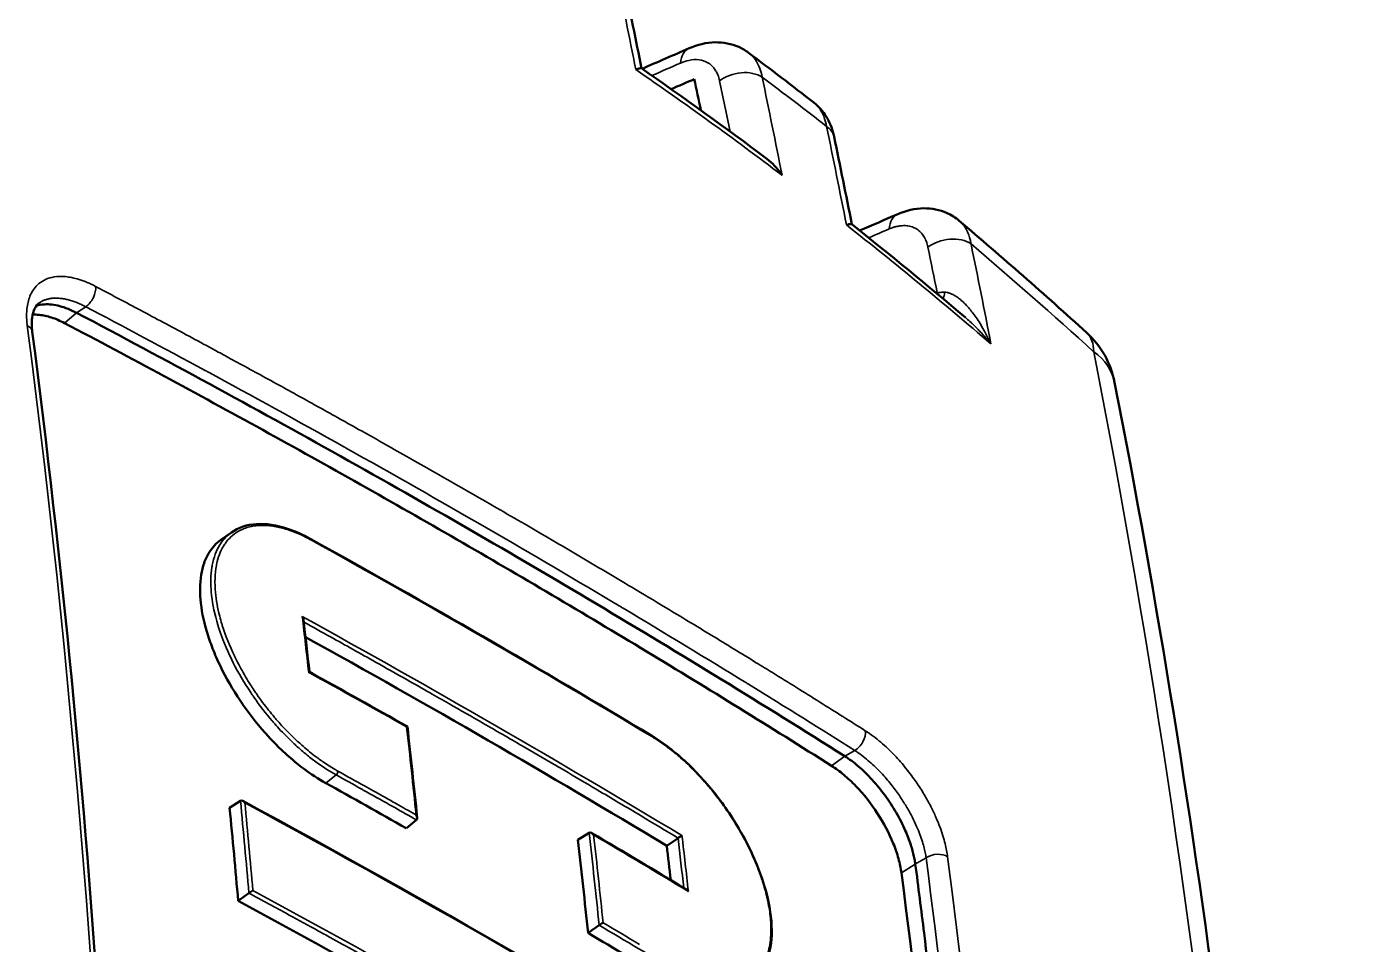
# Model space of a CAD drawing. Header units: millimetres. Extents: x 40 to 2195, y 40 to 1687.
# Drawn here: x 1707.31 to 1751.23, y 428.38 to 458.73 of the extents above; entities that cross this region are included whole.
import ezdxf

# ---------------------------------------------------------------- set-up
doc = ezdxf.new("R2010")
doc.units = ezdxf.units.MM
doc.header["$LTSCALE"] = 8
doc.layers.add('Visible (ISO)', color=7, linetype='Continuous', lineweight=50)
doc.layers.add('Visible Narrow (ISO)', color=7, linetype='Continuous', lineweight=35)

msp = doc.modelspace()

# ---------------------------------------------------------------- linework, layer by layer
at = {"layer": 'Visible (ISO)'}
for p, q in [((1732.22, 453.898), (1732.22, 453.898)), ((1707.746, 449.601), (1707.746, 449.601)), ((1707.311, 449.169), (1707.311, 449.169)), ((1713.728, 441.751), (1714.081, 442.001)), ((1735.083, 434.496), (1735.083, 434.496)), ((1736.545, 433.983), (1736.545, 433.984)), ((1714.379, 433.127), (1714.022, 432.894)), ((1736.545, 432.658), (1736.545, 432.658)), ((1720.198, 432.496), (1719.863, 432.223)), ((1725.906, 432.068), (1725.535, 431.838)), ((1728.843, 431.894), (1728.471, 431.636)), ((1736.545, 431.634), (1736.545, 431.636)), ((1714.659, 430.078), (1714.305, 429.82)), ((1726.236, 429.012), (1725.867, 428.758))]:
    msp.add_line(p, q, dxfattribs=at)
msp.add_arc((1740.328, 446.386), 3, 11.0223, 47.6771, dxfattribs=at)
for centre, major_axis, ratio, start_param, end_param in [((1729.608, 457.091), (-0.4, 0.917), 0.608052, 6.283096, 6.283186), ((1415.167, 196.951), (-227.368, -393.681), 0.577445, 2.566701, 2.569881), ((1716.353, 439.17), (0.079, -0.117), 0.606559, 0.867903, 1.604013), ((1442.884, 273.899), (395.235, -0.008), 0.577338, 0.763284, 0.806058), ((1716.565, 437.324), (0.0936, 0.0626), 0.061417, 0.031782, 0.707435), ((1719.803, 435.518), (0.0937, 0.0619), 0.056967, 6.254092, 6.982017), ((1727.924, 435.187), (0.0515, 0.0857), 0.588871, 6.282827, 6.283185), ((1731.673, 432.895), (2.37, 4.403), 0.55683, 5.58653, 5.586536), ((1444.364, 221.991), (394.51, 53.764), 0.657564, 0.712248, 0.721569), ((1714.457, 433.009), (-0.078, 0.118), 0.59797, 4.74334, 6.279695), ((1393.913, 209.225), (227.599, 394.212), 0.57735, 5.593766, 5.602517), ((1720.117, 432.611), (0.077, -0.118), 0.605574, 0.062572, 1.598608), ((1405.9, 202.304), (227.689, 394.368), 0.57735, 5.610233, 5.619093), ((1725.981, 431.949), (-0.077, 0.118), 0.614501, 4.735898, 6.271936), ((1409.081, 200.468), (227.652, 394.305), 0.57735, 5.620657, 5.623926), ((1714.723, 430.114), (0.0949, 0.0623), 0.055304, 0.73426, 2.27029), ((1729.112, 430.082), (-0.076, 0.119), 0.617269, 4.733402, 5.386366), ((1443.018, 262.824), (396.568, -0.006), 0.57734, 0.790578, 0.817454), ((1444.41, 221.965), (394.298, 55.301), 0.654959, 0.679197, 0.688519), ((1726.295, 429.046), (0.0942, 0.0605), 0.043912, 0.680883, 2.225231)]:
    msp.add_ellipse(centre, major_axis=major_axis, ratio=ratio, start_param=start_param, end_param=end_param, dxfattribs=at)
for points in [[(1727.058, 460.161), (1727.255, 459.224), (1727.448, 458.284), (1727.637, 457.341)], [(1727.654, 457.33), (1728.172, 457.556), (1728.69, 457.781), (1729.209, 458.007)], [(1731.173, 457.859), (1731.896, 457.318), (1732.615, 456.768), (1733.333, 456.21)], [(1727.632, 457.345), (1729.02, 456.383), (1730.402, 455.386), (1731.774, 454.355)], [(1728.617, 456.656), (1728.871, 456.767), (1729.126, 456.878), (1729.38, 456.988)], [(1733.333, 456.21), (1733.333, 456.21), (1733.333, 456.21), (1733.333, 456.21)], [(1734.001, 455.082), (1734.2, 454.12), (1734.396, 453.153), (1734.588, 452.183)], [(1734.845, 451.979), (1735.264, 452.161), (1735.684, 452.342), (1736.103, 452.523)], [(1734.581, 452.189), (1735.842, 451.19), (1737.094, 450.162), (1738.338, 449.107)], [(1738.137, 452.305), (1739.552, 451.106), (1740.957, 449.871), (1742.348, 448.604)], [(1708.965, 449.261), (1711.913, 447.707), (1717.724, 444.549), (1726.192, 439.66), (1731.661, 436.305), (1734.353, 434.603)], [(1716.704, 441.78), (1720.536, 439.656), (1724.294, 437.486), (1727.975, 435.273)], [(1716.459, 439.131), (1716.527, 438.55), (1716.593, 437.969), (1716.659, 437.387)], [(1716.659, 437.387), (1717.744, 436.789), (1718.823, 436.187), (1719.896, 435.58)], [(1719.896, 435.58), (1720.009, 434.58), (1720.117, 433.576), (1720.221, 432.57)], [(1714.458, 433.122), (1720.619, 429.785), (1726.598, 426.333), (1732.378, 422.776)], [(1725.99, 432.061), (1727.04, 431.442), (1728.084, 430.819), (1729.122, 430.193)]]:
    msp.add_open_spline(points, degree=3, dxfattribs=at)
for points, knots in [([(1729.209, 458.007), (1729.485, 458.127), (1729.779, 458.199), (1730.335, 458.21), (1730.607, 458.158), (1730.963, 457.999), (1731.073, 457.934), (1731.174, 457.858)], [0, 0, 0, 0, 0.1001867, 0.1001867, 0.1913565, 0.1913565, 0.2348077, 0.2348077, 0.2348077, 0.2348077]), ([(1727.448, 457.301), (1727.467, 457.309), (1727.485, 457.316), (1727.501, 457.322), (1727.517, 457.329), (1727.532, 457.334), (1727.546, 457.338), (1727.56, 457.342), (1727.572, 457.345), (1727.583, 457.347), (1727.587, 457.348), (1727.591, 457.349), (1727.595, 457.349), (1727.606, 457.351), (1727.615, 457.351), (1727.622, 457.349), (1727.626, 457.348), (1727.629, 457.347), (1727.632, 457.345)], [0.0000117, 0.0000117, 0.0000117, 0.0000117, 0.0714269, 0.0714269, 0.0714269, 0.144672, 0.144672, 0.144672, 0.2207306, 0.2207306, 0.2207306, 0.25, 0.25, 0.25, 0.3388935, 0.3388935, 0.3388935, 0.3886408, 0.3886408, 0.3886408, 0.3886408]), ([(1733.342, 456.203), (1733.499, 456.078), (1733.635, 455.923), (1733.849, 455.575), (1733.929, 455.377), (1733.987, 455.145), (1733.993, 455.119), (1733.998, 455.093)], [0.0012411, 0.0012411, 0.0012411, 0.0012411, 0.0705968, 0.0705968, 0.1433326, 0.1433326, 0.152505, 0.152505, 0.152505, 0.152505]), ([(1731.774, 454.355), (1731.866, 454.286), (1731.951, 454.208), (1732.073, 454.08), (1732.114, 454.033), (1732.204, 453.922), (1732.24, 453.869), (1732.267, 453.831), (1732.273, 453.821), (1732.28, 453.812)], [-0.03415537, -0.03415537, -0.03415537, -0.03415537, -0.01884579, -0.01884579, -0.01072119, -0.01072119, 0, 0, 0.0034519, 0.0034519, 0.0034519, 0.0034519]), ([(1736.103, 452.523), (1736.378, 452.642), (1736.672, 452.712), (1737.225, 452.72), (1737.493, 452.668), (1737.878, 452.495), (1738.015, 452.408), (1738.137, 452.305)], [0, 0, 0, 0, 0.0997409, 0.0997409, 0.1900222, 0.1900222, 0.2450257, 0.2450257, 0.2450257, 0.2450257]), ([(1734.408, 452.168), (1734.411, 452.169), (1734.417, 452.171), (1734.423, 452.173), (1734.475, 452.189), (1734.514, 452.198), (1734.56, 452.198), (1734.573, 452.195), (1734.581, 452.189)], [-0.1582515, -0.1582515, -0.1582515, -0.1582515, -0.15601305, -0.15377123, -0.15377123, -0.11691828, -0.11691828, -0.09352463, -0.09352463, -0.09352463, -0.09352463]), ([(1707.746, 449.601), (1707.676, 449.555), (1707.621, 449.494), (1707.537, 449.32), (1707.507, 449.219), (1707.476, 448.965), (1707.477, 448.808), (1707.499, 448.635)], [0, 0, 0, 0, 0.0905387, 0.0905387, 0.1613621, 0.1613621, 0.2366692, 0.2366692, 0.2366692, 0.2366692]), ([(1707.629, 449.49), (1707.713, 449.518), (1707.805, 449.536), (1708.057, 449.551), (1708.227, 449.532), (1708.495, 449.46), (1708.587, 449.43), (1708.774, 449.355), (1708.869, 449.311), (1708.965, 449.261)], [0.2692825, 0.2692825, 0.2692825, 0.2692825, 0.3184127, 0.3184127, 0.396802, 0.396802, 0.43599, 0.43599, 0.4751373, 0.4751373, 0.4751373, 0.4751373]), ([(1707.509, 449.199), (1707.58, 449.204), (1707.654, 449.202), (1707.86, 449.182), (1707.995, 449.152), (1708.275, 449.06), (1708.42, 448.998), (1708.566, 448.921)], [-0.155575, -0.155575, -0.155575, -0.155575, -0.1192649, -0.1192649, -0.059496, -0.059496, -0.000001, -0.000001, -0.000001, -0.000001]), ([(1708.566, 448.921), (1710.774, 447.758), (1712.958, 446.58), (1717.279, 444.196), (1719.416, 442.99), (1723.643, 440.549), (1725.732, 439.316), (1729.861, 436.821), (1731.901, 435.559), (1733.916, 434.285)], [-3.586311, -3.586311, -3.586311, -3.586311, -2.689698, -2.689698, -1.793156, -1.793156, -0.896615, -0.896615, -0.000001, -0.000001, -0.000001, -0.000001]), ([(1707.499, 448.635), (1709.471, 433.448), (1710.505, 417.535), (1710.641, 390.6), (1710.307, 379.861), (1709.587, 368.945)], [0, 0, 0, 0, 6.052535, 6.052535, 9.921627, 9.921627, 9.921627, 9.921627]), ([(1743.272, 446.963), (1746.1, 432.549), (1748.027, 417.33), (1750.036, 385.705), (1750.124, 369.231), (1748.69, 339.877), (1747.589, 327.172), (1746.004, 314.278)], [0, 0, 0, 0, 6.041076, 6.041076, 12.073696, 12.073696, 16.500557, 16.500557, 16.500557, 16.500557]), ([(1714.081, 442.001), (1714.312, 442.164), (1714.598, 442.258), (1715.224, 442.297), (1715.573, 442.244), (1716.184, 442.041), (1716.443, 441.925), (1716.704, 441.78)], [0, 0, 0, 0, 0.1569493, 0.1569493, 0.3129283, 0.3129283, 0.4207177, 0.4207177, 0.4207177, 0.4207177]), ([(1713.728, 441.751), (1713.581, 441.648), (1713.451, 441.511), (1713.344, 441.339), (1713.279, 441.235), (1713.223, 441.118), (1713.178, 440.987), (1713.135, 440.865), (1713.104, 440.736), (1713.082, 440.602), (1713.033, 440.304), (1713.034, 439.985), (1713.071, 439.659), (1713.108, 439.333), (1713.185, 438.971), (1713.312, 438.577), (1713.37, 438.398), (1713.437, 438.214), (1713.516, 438.024), (1713.599, 437.822), (1713.691, 437.623), (1713.79, 437.429), (1713.99, 437.034), (1714.216, 436.661), (1714.456, 436.314), (1714.46, 436.308), (1714.465, 436.301), (1714.469, 436.295), (1714.724, 435.929), (1715.005, 435.578), (1715.303, 435.253), (1715.441, 435.103), (1715.583, 434.959), (1715.728, 434.82), (1715.893, 434.662), (1716.063, 434.513), (1716.234, 434.374), (1716.308, 434.314), (1716.383, 434.255), (1716.458, 434.199), (1716.704, 434.014), (1716.952, 433.852), (1717.198, 433.716)], [0.426654, 0.426654, 0.426654, 0.426654, 0.530797, 0.530797, 0.530797, 0.593407, 0.593407, 0.593407, 0.652072, 0.652072, 0.652072, 0.782567, 0.782567, 0.782567, 0.91337, 0.91337, 0.91337, 0.97255, 0.97255, 0.97255, 1.035576, 1.035576, 1.035576, 1.163619, 1.163619, 1.163619, 1.166015, 1.166015, 1.166015, 1.301702, 1.301702, 1.301702, 1.364449, 1.364449, 1.364449, 1.43631, 1.43631, 1.43631, 1.467449, 1.467449, 1.467449, 1.569871, 1.569871, 1.569871, 1.569871]), ([(1727.976, 435.272), (1728.358, 435.043), (1728.75, 434.741), (1729.493, 434.046), (1729.852, 433.645), (1730.5, 432.794), (1730.797, 432.332), (1731.295, 431.403), (1731.501, 430.925), (1731.8, 430.006), (1731.895, 429.555), (1731.96, 428.734), (1731.93, 428.355), (1731.743, 427.717), (1731.583, 427.449), (1731.339, 427.238), (1731.311, 427.216), (1731.283, 427.195)], [0.000175, 0.000175, 0.000175, 0.000175, 0.164254, 0.164254, 0.325397, 0.325397, 0.486244, 0.486244, 0.647868, 0.647868, 0.811132, 0.811132, 0.97631, 0.97631, 1.141878, 1.141878, 1.162258, 1.162258, 1.162258, 1.162258]), ([(1734.353, 434.603), (1734.504, 434.507), (1734.658, 434.392), (1734.811, 434.26), (1734.964, 434.128), (1735.116, 433.98), (1735.263, 433.819), (1735.41, 433.658), (1735.552, 433.484), (1735.684, 433.301), (1735.817, 433.119), (1735.941, 432.929), (1736.053, 432.736), (1736.166, 432.542), (1736.266, 432.346), (1736.352, 432.15), (1736.422, 431.99), (1736.482, 431.831), (1736.532, 431.676), (1736.543, 431.641), (1736.554, 431.607), (1736.564, 431.573), (1736.603, 431.445), (1736.635, 431.321), (1736.658, 431.201), (1736.669, 431.146), (1736.678, 431.092), (1736.685, 431.038)], [0, 0, 0, 0, 0.1428571, 0.1428571, 0.1428571, 0.2857143, 0.2857143, 0.2857143, 0.4285714, 0.4285714, 0.4285714, 0.5714286, 0.5714286, 0.5714286, 0.7142857, 0.7142857, 0.7142857, 0.8311754, 0.8311754, 0.8311754, 0.8571429, 0.8571429, 0.8571429, 0.9550491, 0.9550491, 0.9550491, 1, 1, 1, 1]), ([(1733.916, 434.285), (1734.049, 434.201), (1734.185, 434.102), (1734.454, 433.877), (1734.588, 433.751), (1734.975, 433.348), (1735.216, 433.044), (1735.64, 432.394), (1735.819, 432.055), (1736.025, 431.55), (1736.083, 431.381), (1736.173, 431.055), (1736.206, 430.897), (1736.225, 430.748)], [-0.4723841, -0.4723841, -0.4723841, -0.4723841, -0.4129844, -0.4129844, -0.3533435, -0.3533435, -0.2362025, -0.2362025, -0.1191886, -0.1191886, -0.0595168, -0.0595168, -0.0000866, -0.0000866, -0.0000866, -0.0000866]), ([(1728.843, 431.894), (1728.849, 431.898), (1728.855, 431.902), (1728.869, 431.911), (1728.877, 431.916), (1728.896, 431.929), (1728.908, 431.937), (1728.931, 431.951), (1728.941, 431.957), (1728.962, 431.97), (1728.969, 431.974), (1728.972, 431.976), (1728.972, 431.976), (1728.972, 431.976)], [-0.007847651, -0.007847651, -0.007847651, -0.007847651, -0.006849773, -0.006849773, -0.005724852, -0.005724852, -0.003891126, -0.003891126, -0.002246713, -0.002246713, 0, 0, 0.000037705, 0.000037705, 0.000037705, 0.000037705]), ([(1738.768, 351.469), (1738.999, 354.968), (1739.19, 358.445), (1739.341, 361.901), (1739.492, 365.356), (1739.604, 368.79), (1739.675, 372.203), (1739.754, 375.949), (1739.785, 379.669), (1739.768, 383.361), (1739.754, 386.399), (1739.707, 389.418), (1739.629, 392.417), (1739.541, 395.797), (1739.411, 399.152), (1739.241, 402.48), (1739.077, 405.696), (1738.874, 408.886), (1738.633, 412.05), (1738.417, 414.876), (1738.171, 417.681), (1737.895, 420.464), (1737.618, 423.246), (1737.311, 426.008), (1736.974, 428.749), (1736.88, 429.514), (1736.784, 430.277), (1736.685, 431.038)], [0, 0, 0, 0, 0.125, 0.125, 0.125, 0.25, 0.25, 0.25, 0.3871702, 0.3871702, 0.3871702, 0.5, 0.5, 0.5, 0.6271482, 0.6271482, 0.6271482, 0.75, 0.75, 0.75, 0.8597323, 0.8597323, 0.8597323, 0.9694057, 0.9694057, 0.9694057, 1, 1, 1, 1]), ([(1738.309, 351.285), (1739.231, 365.256), (1739.519, 378.908), (1738.823, 405.454), (1737.839, 418.329), (1736.225, 430.748)], [-9.90586, -9.90586, -9.90586, -9.90586, -4.952944, -4.952944, -0.000029, -0.000029, -0.000029, -0.000029])]:
    msp.add_open_spline(points, degree=3, knots=knots, dxfattribs=at)
at = {"layer": 'Visible Narrow (ISO)'}
for p, q in [((1727.827, 457.04), (1727.827, 457.04)), ((1737.388, 449.906), (1737.409, 449.917)), ((1709.269, 449.462), (1708.965, 449.261)), ((1708.965, 449.261), (1708.566, 448.921)), ((1734.353, 434.603), (1733.916, 434.285)), ((1734.68, 434.792), (1734.353, 434.603)), ((1736.213, 434.398), (1736.213, 434.398)), ((1717.543, 433.984), (1717.198, 433.716)), ((1736.685, 431.038), (1736.225, 430.748))]:
    msp.add_line(p, q, dxfattribs=at)
for centre, major_axis, ratio, start_param, end_param in [((1411.074, 199.317), (228.416, 395.629), 0.57735, 5.701129, 5.710976), ((1729.608, 457.091), (-0.4, 0.917), 0.608052, 0, 0.842956), ((1730.898, 456.502), (0.979, 0.204), 0.685776, 0.608324, 2.189603), ((1414.237, 196.07), (228.524, 395.852), 0.577348, 5.704333, 5.709465), ((1702.228, 338.114), (53.386, -136.336), 0.66163, 2.301738, 2.322958), ((1415.986, 196.481), (-228.286, -395.403), 0.57735, 2.557994, 2.56792), ((1418.162, 195.224), (228.209, 395.269), 0.57735, 5.69867, 5.708644), ((1733.021, 454.879), (0.979, 0.203), 0.68541, 6.283185, 6.884433), ((1736.5, 451.605), (-0.397, 0.918), 0.609823, 0.000076, 0.845067), ((1704.369, 340.82), (52.117, -129.952), 0.65775, 2.238864, 2.289301), ((1737.786, 451.001), (0.98, 0.201), 0.684294, 0.585704, 2.192202), ((1702.199, 337.884), (53.558, -136.609), 0.661379, 2.211878, 2.253339), ((1423.074, 192.388), (-227.99, -394.891), 0.57735, 2.554472, 2.564583), ((1424.558, 194.822), (225.946, 391.033), 0.57752, 5.701709, 5.706388), ((1709.258, 449.863), (0.233, 0.442), 0.55051, 3.940189, 5.622354), ((1736.727, 450.345), (-0.441, 0.897), 0.580806, 3.92437, 3.957623), ((1737.195, 450.505), (-0.215, 0.977), 0.429953, 3.704248, 4.007517), ((1707.003, 448.571), (0.496, 0.064), 0.651566, 6.283184, 7.04304), ((1387.689, 212.818), (-228.211, -395.272), 0.57735, 2.277194, 2.494762), ((1740.328, 446.386), (2.02, 2.218), 0.448387, 5.824445, 6.283192), ((1439.75, 184.502), (215.009, 399.565), 0.556829, 5.322621, 5.687189), ((1740.328, 446.386), (2.944, 0.578), 0.687497, 6.283182, 6.859656), ((1716.655, 441.693), (0.0485, 0.0875), 0.565592, 5.623193, 6.283244), ((1442.838, 277.109), (-395.384, 0), 0.577351, 3.906832, 3.947149), ((1442.881, 274.047), (395.818, 0), 0.577351, 0.762975, 0.80782), ((1396.623, 207.66), (227.951, 394.822), 0.57735, 5.618856, 5.624185), ((1442.073, 243.525), (-397.566, -30.829), 0.625524, 3.891421, 3.902719), ((1399.808, 205.821), (227.988, 394.887), 0.57735, 5.610486, 5.618841), ((1727.924, 435.187), (0.0515, 0.0857), 0.588871, 5.642808, 6.282827), ((1734.667, 435.193), (0.267, 0.423), 0.602997, 3.985729, 5.667708), ((1717.533, 434.059), (-0.0485, -0.0875), 0.565629, 0.922827, 2.455877), ((1394.031, 209.306), (-227.768, -394.504), 0.577351, 2.452211, 2.460888), ((1442.983, 265.99), (-396.827, 0), 0.57735, 3.895213, 3.95877), ((1393.982, 209.185), (-227.9, -394.735), 0.57735, 2.45243, 2.460666), ((1406.022, 202.376), (-227.868, -394.665), 0.577358, 2.468686, 2.477472), ((1405.988, 202.253), (-227.988, -394.887), 0.57735, 2.468901, 2.477243), ((1442.045, 243.548), (-397.491, -31.787), 0.623862, 3.8566, 3.867898), ((1408.986, 200.364), (-227.982, -394.896), 0.577339, 2.477607, 2.482359), ((1409.173, 200.414), (-227.951, -394.822), 0.57735, 2.477268, 2.482592), ((1737.383, 431.031), (0.496, 0.064), 0.651559, 0.651789, 2.241372), ((1418.107, 195.256), (228.211, 395.272), 0.57735, 5.418787, 5.636355), ((1443.022, 263.036), (397.147, -0.075), 0.577219, 0.790383, 0.81726), ((1443.52, 221.313), (396.04, 55.546), 0.65496, 0.679237, 0.688469), ((1442.947, 232.394), (396.863, 41.236), 0.638621, 0.707036, 0.711369)]:
    msp.add_ellipse(centre, major_axis=major_axis, ratio=ratio, start_param=start_param, end_param=end_param, dxfattribs=at)
for points, knots in [([(1731.622, 457.054), (1731.604, 457.156), (1731.578, 457.253), (1731.544, 457.343), (1731.52, 457.408), (1731.492, 457.468), (1731.461, 457.525), (1731.422, 457.594), (1731.379, 457.656), (1731.33, 457.713), (1731.301, 457.746), (1731.271, 457.776), (1731.239, 457.805), (1731.218, 457.824), (1731.196, 457.842), (1731.174, 457.858)], [0.0000001, 0.0000001, 0.0000001, 0.0000001, 0.1164705, 0.1164705, 0.1164705, 0.2, 0.2, 0.2, 0.3010385, 0.3010385, 0.3010385, 0.3598008, 0.3598008, 0.3598008, 0.398623, 0.398623, 0.398623, 0.398623]), ([(1727.448, 457.301), (1728.26, 456.743), (1729.877, 455.603), (1731.481, 454.416), (1732.28, 453.812)], [0.0000033, 0.0000033, 0.0000033, 0.0000033, 0.5, 0.9999934, 0.9999934, 0.9999934, 0.9999934]), ([(1730.217, 456.931), (1730.202, 457.001), (1730.182, 457.068), (1730.157, 457.13), (1730.139, 457.174), (1730.119, 457.216), (1730.096, 457.255), (1730.052, 457.33), (1729.999, 457.395), (1729.938, 457.449), (1729.923, 457.463), (1729.907, 457.475), (1729.891, 457.488), (1729.81, 457.548), (1729.716, 457.59), (1729.614, 457.613), (1729.512, 457.636), (1729.402, 457.64), (1729.286, 457.624), (1729.259, 457.62), (1729.232, 457.615), (1729.204, 457.609), (1729.114, 457.59), (1729.02, 457.56), (1728.926, 457.519)], [0, 0, 0, 0, 0.1164691, 0.1164691, 0.1164691, 0.2, 0.2, 0.2, 0.3597989, 0.3597989, 0.3597989, 0.4, 0.4, 0.4, 0.6, 0.6, 0.6, 0.8, 0.8, 0.8, 0.8465289, 0.8465289, 0.8465289, 1, 1, 1, 1]), ([(1733.333, 456.21), (1733.35, 456.196), (1733.367, 456.183), (1733.383, 456.168), (1733.43, 456.126), (1733.473, 456.077), (1733.513, 456.024), (1733.543, 455.984), (1733.57, 455.94), (1733.595, 455.894), (1733.625, 455.839), (1733.652, 455.779), (1733.675, 455.715), (1733.707, 455.626), (1733.733, 455.529), (1733.75, 455.426)], [0.6090458, 0.6090458, 0.6090458, 0.6090458, 0.6399025, 0.6399025, 0.6399025, 0.7311391, 0.7311391, 0.7311391, 0.8, 0.8, 0.8, 0.8832563, 0.8832563, 0.8832563, 0.9999996, 0.9999996, 0.9999996, 0.9999996]), ([(1737.104, 451.429), (1737.1, 451.449), (1737.095, 451.469), (1737.082, 451.519), (1737.073, 451.549), (1737.056, 451.599), (1737.049, 451.619), (1737.031, 451.664), (1737.019, 451.689), (1737.005, 451.718), (1737.003, 451.722), (1736.991, 451.746), (1736.979, 451.765), (1736.953, 451.808), (1736.936, 451.832), (1736.916, 451.858), (1736.913, 451.862), (1736.896, 451.884), (1736.88, 451.902), (1736.844, 451.94), (1736.823, 451.959), (1736.795, 451.981), (1736.791, 451.985), (1736.765, 452.005), (1736.744, 452.02), (1736.696, 452.049), (1736.67, 452.063), (1736.635, 452.079), (1736.627, 452.083), (1736.592, 452.097), (1736.563, 452.107), (1736.502, 452.124), (1736.47, 452.131), (1736.426, 452.137), (1736.416, 452.139), (1736.377, 452.143), (1736.347, 452.145), (1736.309, 452.145), (1736.302, 452.145), (1736.263, 452.144), (1736.231, 452.142), (1736.179, 452.137), (1736.16, 452.134), (1736.103, 452.125), (1736.066, 452.117), (1736.018, 452.104), (1736.01, 452.102), (1735.964, 452.089), (1735.926, 452.076), (1735.864, 452.053), (1735.841, 452.044), (1735.818, 452.034)], [0, 0, 0, 0, 0.0492962, 0.0492962, 0.125, 0.125, 0.1751668, 0.1751668, 0.2395966, 0.2395966, 0.25, 0.25, 0.3012824, 0.3012824, 0.3656557, 0.3656557, 0.375, 0.375, 0.42734, 0.42734, 0.487622, 0.487622, 0.5, 0.5, 0.5534165, 0.5534165, 0.6099453, 0.6099453, 0.625, 0.625, 0.6794971, 0.6794971, 0.7340186, 0.7340186, 0.75, 0.75, 0.7953344, 0.7953344, 0.8056701, 0.8056701, 0.8496867, 0.8496867, 0.875, 0.875, 0.9213616, 0.9213616, 0.9314361, 0.9314361, 0.9748259, 0.9748259, 1, 1, 1, 1]), ([(1738.526, 451.539), (1738.522, 451.567), (1738.517, 451.595), (1738.502, 451.666), (1738.491, 451.71), (1738.47, 451.781), (1738.461, 451.809), (1738.439, 451.87), (1738.426, 451.902), (1738.407, 451.943), (1738.403, 451.952), (1738.385, 451.989), (1738.371, 452.016), (1738.337, 452.074), (1738.317, 452.105), (1738.29, 452.142), (1738.284, 452.15), (1738.258, 452.183), (1738.236, 452.209), (1738.189, 452.258), (1738.164, 452.282), (1738.137, 452.305)], [0.0000262, 0.0000262, 0.0000262, 0.0000262, 0.0492957, 0.0492957, 0.125, 0.125, 0.1751668, 0.1751668, 0.2335196, 0.2335196, 0.25, 0.25, 0.3012822, 0.3012822, 0.3598595, 0.3598595, 0.375, 0.375, 0.4273397, 0.4273397, 0.4802115, 0.4802115, 0.4802115, 0.4802115]), ([(1709.591, 450.133), (1709.395, 450.237), (1709.034, 450.385), (1708.58, 450.474), (1708.214, 450.461), (1707.928, 450.373), (1707.71, 450.235), (1707.55, 450.061), (1707.438, 449.865), (1707.366, 449.66), (1707.325, 449.447), (1707.309, 449.246), (1707.312, 449.042), (1707.325, 448.907), (1707.334, 448.84)], [0, 0, 0, 0, 0.0833333, 0.1666667, 0.25, 0.3333333, 0.4166667, 0.5, 0.5833333, 0.6666667, 0.75, 0.8333333, 0.9166667, 1, 1, 1, 1]), ([(1709.269, 449.462), (1709.212, 449.493), (1709.155, 449.52), (1709.044, 449.57), (1708.989, 449.593), (1708.891, 449.63), (1708.846, 449.646), (1708.754, 449.675), (1708.707, 449.688), (1708.615, 449.71), (1708.569, 449.719), (1708.488, 449.733), (1708.452, 449.737), (1708.368, 449.745), (1708.322, 449.747), (1708.233, 449.747), (1708.19, 449.745), (1708.134, 449.739), (1708.119, 449.737), (1708.066, 449.729), (1708.029, 449.721), (1707.958, 449.702), (1707.924, 449.69), (1707.882, 449.673), (1707.872, 449.669), (1707.829, 449.65), (1707.798, 449.634), (1707.761, 449.611), (1707.753, 449.606), (1707.746, 449.601)], [0, 0, 0, 0, 0.0287246, 0.0287246, 0.0579857, 0.0579857, 0.0833333, 0.0833333, 0.1118064, 0.1118064, 0.141297, 0.141297, 0.1666667, 0.1666667, 0.2013022, 0.2013022, 0.2368942, 0.2368942, 0.25, 0.25, 0.285236, 0.285236, 0.3215911, 0.3215911, 0.3333333, 0.3333333, 0.3721606, 0.3721606, 0.3827527, 0.3827527, 0.3827527, 0.3827527]), ([(1735.032, 435.445), (1734.544, 435.753), (1734.042, 436.069), (1733.524, 436.393), (1733.018, 436.71), (1732.497, 437.034), (1731.959, 437.366), (1731.784, 437.474), (1731.607, 437.584), (1731.428, 437.694), (1730.944, 437.991), (1730.448, 438.295), (1729.94, 438.605), (1729.447, 438.905), (1728.944, 439.209), (1728.432, 439.518), (1728.065, 439.739), (1727.693, 439.962), (1727.318, 440.186), (1726.742, 440.53), (1726.156, 440.878), (1725.563, 441.228), (1724.977, 441.573), (1724.384, 441.921), (1723.785, 442.27), (1723.474, 442.451), (1723.161, 442.632), (1722.847, 442.814), (1721.829, 443.403), (1720.795, 443.994), (1719.76, 444.58), (1719.236, 444.876), (1718.711, 445.172), (1718.188, 445.464), (1717.732, 445.72), (1717.276, 445.973), (1716.824, 446.224), (1716.368, 446.477), (1715.915, 446.727), (1715.467, 446.972), (1715.009, 447.224), (1714.557, 447.471), (1714.113, 447.712), (1713.957, 447.797), (1713.802, 447.881), (1713.647, 447.965), (1713.125, 448.248), (1712.616, 448.523), (1712.118, 448.79), (1711.606, 449.064), (1711.107, 449.33), (1710.619, 449.589), (1710.271, 449.774), (1709.928, 449.955), (1709.591, 450.133)], [0, 0, 0, 0, 0.072612, 0.072612, 0.072612, 0.143538, 0.143538, 0.143538, 0.166667, 0.166667, 0.166667, 0.229194, 0.229194, 0.229194, 0.289872, 0.289872, 0.289872, 0.333333, 0.333333, 0.333333, 0.400048, 0.400048, 0.400048, 0.46584, 0.46584, 0.46584, 0.5, 0.5, 0.5, 0.610613, 0.610613, 0.610613, 0.666667, 0.666667, 0.666667, 0.715567, 0.715567, 0.715567, 0.76497, 0.76497, 0.76497, 0.815524, 0.815524, 0.815524, 0.833333, 0.833333, 0.833333, 0.893665, 0.893665, 0.893665, 0.955708, 0.955708, 0.955708, 1, 1, 1, 1]), ([(1737.409, 449.917), (1737.446, 449.926), (1737.524, 449.939), (1737.61, 449.943), (1737.654, 449.942)], [0.0000051, 0.0000051, 0.0000051, 0.0000051, 0.5, 1, 1, 1, 1]), ([(1737.654, 449.942), (1737.683, 449.942), (1737.743, 449.936), (1737.843, 449.907), (1737.949, 449.857), (1738.06, 449.788), (1738.174, 449.701), (1738.291, 449.595), (1738.411, 449.47), (1738.534, 449.324), (1738.661, 449.157), (1738.79, 448.967), (1738.921, 448.751), (1739.053, 448.509), (1739.141, 448.328), (1739.184, 448.232)], [0.0000004, 0.0000004, 0.0000004, 0.0000004, 0.0769231, 0.1538462, 0.2307692, 0.3076923, 0.3846154, 0.4615385, 0.5384615, 0.6153846, 0.6923077, 0.7692308, 0.8461538, 0.9230769, 0.9999973, 0.9999973, 0.9999973, 0.9999973]), ([(1734.68, 434.792), (1733.589, 435.482), (1732.425, 436.209), (1731.173, 436.98), (1731.142, 437), (1731.111, 437.019), (1731.08, 437.038), (1729.807, 437.821), (1728.445, 438.649), (1727.025, 439.497), (1727.008, 439.507), (1726.992, 439.517), (1726.975, 439.527), (1725.537, 440.386), (1724.041, 441.266), (1722.509, 442.152), (1720.977, 443.038), (1719.41, 443.93), (1717.856, 444.799), (1717.835, 444.81), (1717.815, 444.822), (1717.794, 444.833), (1716.261, 445.691), (1714.743, 446.525), (1713.321, 447.297), (1713.284, 447.317), (1713.246, 447.337), (1713.209, 447.357), (1711.81, 448.115), (1710.504, 448.811), (1709.27, 449.462)], [0, 0, 0, 0, 0.1626297, 0.1626297, 0.1626297, 0.1666667, 0.1666667, 0.1666667, 0.3313925, 0.3313925, 0.3313925, 0.3333333, 0.3333333, 0.3333333, 0.5, 0.5, 0.5, 0.6666667, 0.6666667, 0.6666667, 0.6688647, 0.6688647, 0.6688647, 0.8333333, 0.8333333, 0.8333333, 0.8376343, 0.8376343, 0.8376343, 0.9999979, 0.9999979, 0.9999979, 0.9999979]), ([(1738.338, 449.107), (1738.343, 449.102), (1738.348, 449.097), (1738.354, 449.093), (1738.36, 449.087), (1738.367, 449.082), (1738.373, 449.077), (1738.423, 449.034), (1738.473, 448.988), (1738.525, 448.941), (1738.538, 448.929), (1738.551, 448.916), (1738.564, 448.904), (1738.617, 448.854), (1738.671, 448.801), (1738.725, 448.746), (1738.738, 448.733), (1738.75, 448.721), (1738.762, 448.708), (1738.797, 448.672), (1738.833, 448.635), (1738.869, 448.596), (1738.901, 448.561), (1738.934, 448.525), (1738.968, 448.487), (1739.011, 448.438), (1739.056, 448.387), (1739.1, 448.334), (1739.128, 448.301), (1739.156, 448.267), (1739.184, 448.232)], [0.6777766, 0.6777766, 0.6777766, 0.6777766, 0.6844815, 0.6844815, 0.6844815, 0.6923077, 0.6923077, 0.6923077, 0.753826, 0.753826, 0.753826, 0.7692308, 0.7692308, 0.7692308, 0.8321499, 0.8321499, 0.8321499, 0.8461538, 0.8461538, 0.8461538, 0.8865244, 0.8865244, 0.8865244, 0.9230769, 0.9230769, 0.9230769, 0.9706222, 0.9706222, 0.9706222, 0.9999809, 0.9999809, 0.9999809, 0.9999809]), ([(1714.081, 442.001), (1713.94, 441.901), (1713.819, 441.775), (1713.72, 441.625), (1713.712, 441.613), (1713.705, 441.601), (1713.697, 441.589), (1713.579, 441.399), (1713.495, 441.172), (1713.447, 440.915), (1713.443, 440.895), (1713.439, 440.875), (1713.436, 440.854), (1713.394, 440.596), (1713.387, 440.309), (1713.416, 440.001), (1713.419, 439.972), (1713.422, 439.943), (1713.425, 439.914), (1713.46, 439.607), (1713.529, 439.281), (1713.631, 438.945), (1713.642, 438.908), (1713.654, 438.871), (1713.666, 438.834), (1713.773, 438.501), (1713.912, 438.159), (1714.078, 437.818), (1714.099, 437.775), (1714.121, 437.731), (1714.143, 437.688), (1714.313, 437.353), (1714.509, 437.02), (1714.718, 436.707), (1714.752, 436.656), (1714.786, 436.606), (1714.82, 436.557), (1715.016, 436.276), (1715.221, 436.013), (1715.426, 435.773), (1715.438, 435.759), (1715.45, 435.745), (1715.463, 435.731), (1715.526, 435.658), (1715.589, 435.587), (1715.652, 435.518), (1715.802, 435.355), (1715.95, 435.205), (1716.096, 435.067), (1716.135, 435.03), (1716.174, 434.994), (1716.212, 434.958), (1716.338, 434.844), (1716.461, 434.738), (1716.581, 434.64), (1716.694, 434.549), (1716.805, 434.464), (1716.912, 434.387), (1717.135, 434.226), (1717.346, 434.093), (1717.543, 433.984)], [0.248855, 0.248855, 0.248855, 0.248855, 0.3076923, 0.3076923, 0.3076923, 0.3122263, 0.3122263, 0.3122263, 0.3846154, 0.3846154, 0.3846154, 0.3902379, 0.3902379, 0.3902379, 0.4615385, 0.4615385, 0.4615385, 0.4682388, 0.4682388, 0.4682388, 0.5384615, 0.5384615, 0.5384615, 0.546231, 0.546231, 0.546231, 0.6153846, 0.6153846, 0.6153846, 0.6241783, 0.6241783, 0.6241783, 0.6923077, 0.6923077, 0.6923077, 0.7032834, 0.7032834, 0.7032834, 0.7655796, 0.7655796, 0.7655796, 0.7692308, 0.7692308, 0.7692308, 0.7884429, 0.7884429, 0.7884429, 0.8339233, 0.8339233, 0.8339233, 0.8461538, 0.8461538, 0.8461538, 0.8858188, 0.8858188, 0.8858188, 0.9230769, 0.9230769, 0.9230769, 1, 1, 1, 1]), ([(1716.724, 441.745), (1716.658, 441.782), (1716.593, 441.816), (1716.528, 441.848), (1716.398, 441.914), (1716.27, 441.971), (1716.144, 442.019), (1716.099, 442.037), (1716.055, 442.053), (1716.011, 442.068), (1715.949, 442.089), (1715.888, 442.108), (1715.828, 442.126), (1715.755, 442.146), (1715.682, 442.164), (1715.61, 442.179), (1715.539, 442.194), (1715.468, 442.206), (1715.398, 442.215), (1715.328, 442.224), (1715.26, 442.23), (1715.193, 442.232), (1715.175, 442.233), (1715.157, 442.234), (1715.139, 442.234), (1715.096, 442.235), (1715.053, 442.234), (1715.012, 442.232), (1714.861, 442.225), (1714.72, 442.201), (1714.59, 442.16), (1714.529, 442.141), (1714.471, 442.118), (1714.415, 442.092), (1714.39, 442.08), (1714.365, 442.068), (1714.341, 442.055), (1714.178, 441.966), (1714.037, 441.846), (1713.92, 441.697), (1713.909, 441.682), (1713.897, 441.667), (1713.886, 441.651), (1713.875, 441.636), (1713.864, 441.62), (1713.854, 441.604), (1713.747, 441.443), (1713.666, 441.252), (1713.613, 441.037), (1713.605, 441.005), (1713.598, 440.973), (1713.591, 440.941), (1713.589, 440.93), (1713.587, 440.919), (1713.585, 440.908), (1713.559, 440.772), (1713.544, 440.627), (1713.539, 440.474), (1713.534, 440.326), (1713.54, 440.172), (1713.555, 440.011), (1713.578, 439.763), (1713.625, 439.501), (1713.694, 439.23), (1713.716, 439.146), (1713.74, 439.061), (1713.766, 438.975), (1713.77, 438.96), (1713.775, 438.945), (1713.78, 438.929), (1713.884, 438.593), (1714.022, 438.246), (1714.189, 437.9), (1714.194, 437.889), (1714.199, 437.879), (1714.204, 437.868), (1714.219, 437.837), (1714.235, 437.806), (1714.25, 437.775), (1714.296, 437.684), (1714.344, 437.592), (1714.394, 437.501), (1714.444, 437.41), (1714.495, 437.32), (1714.548, 437.23), (1714.601, 437.141), (1714.655, 437.053), (1714.71, 436.966), (1714.75, 436.902), (1714.791, 436.84), (1714.833, 436.778), (1714.862, 436.735), (1714.891, 436.692), (1714.92, 436.649), (1714.984, 436.558), (1715.048, 436.468), (1715.113, 436.381), (1715.243, 436.207), (1715.375, 436.041), (1715.507, 435.885), (1715.526, 435.863), (1715.544, 435.842), (1715.563, 435.82), (1715.605, 435.772), (1715.647, 435.725), (1715.688, 435.678), (1715.759, 435.6), (1715.83, 435.524), (1715.901, 435.45), (1715.974, 435.375), (1716.046, 435.302), (1716.118, 435.233), (1716.179, 435.174), (1716.239, 435.118), (1716.299, 435.063), (1716.349, 435.017), (1716.399, 434.973), (1716.448, 434.93), (1716.522, 434.866), (1716.594, 434.805), (1716.666, 434.747), (1716.74, 434.687), (1716.813, 434.63), (1716.884, 434.577), (1716.918, 434.551), (1716.952, 434.527), (1716.985, 434.503), (1717.04, 434.463), (1717.094, 434.425), (1717.148, 434.389), (1717.21, 434.347), (1717.271, 434.307), (1717.33, 434.27), (1717.392, 434.231), (1717.453, 434.194), (1717.513, 434.159), (1717.543, 434.142), (1717.572, 434.126), (1717.601, 434.109)], [0, 0, 0, 0, 0.0162412, 0.0162412, 0.0162412, 0.0490867, 0.0490867, 0.0490867, 0.0607006, 0.0607006, 0.0607006, 0.0769231, 0.0769231, 0.0769231, 0.0965202, 0.0965202, 0.0965202, 0.1161638, 0.1161638, 0.1161638, 0.1357988, 0.1357988, 0.1357988, 0.1410805, 0.1410805, 0.1410805, 0.1538462, 0.1538462, 0.1538462, 0.1998976, 0.1998976, 0.1998976, 0.2211537, 0.2211537, 0.2211537, 0.2307692, 0.2307692, 0.2307692, 0.2949742, 0.2949742, 0.2949742, 0.3013161, 0.3013161, 0.3013161, 0.3076923, 0.3076923, 0.3076923, 0.3720677, 0.3720677, 0.3720677, 0.3814451, 0.3814451, 0.3814451, 0.3846154, 0.3846154, 0.3846154, 0.4236889, 0.4236889, 0.4236889, 0.4615656, 0.4615656, 0.4615656, 0.5201952, 0.5201952, 0.5201952, 0.5384615, 0.5384615, 0.5384615, 0.5416851, 0.5416851, 0.5416851, 0.6132193, 0.6132193, 0.6132193, 0.6153846, 0.6153846, 0.6153846, 0.621779, 0.621779, 0.621779, 0.6407584, 0.6407584, 0.6407584, 0.6597242, 0.6597242, 0.6597242, 0.6786009, 0.6786009, 0.6786009, 0.6923077, 0.6923077, 0.6923077, 0.7019183, 0.7019183, 0.7019183, 0.7225212, 0.7225212, 0.7225212, 0.7634877, 0.7634877, 0.7634877, 0.7692308, 0.7692308, 0.7692308, 0.7821647, 0.7821647, 0.7821647, 0.804199, 0.804199, 0.804199, 0.8269572, 0.8269572, 0.8269572, 0.8461538, 0.8461538, 0.8461538, 0.8623521, 0.8623521, 0.8623521, 0.8864008, 0.8864008, 0.8864008, 0.9112905, 0.9112905, 0.9112905, 0.9230769, 0.9230769, 0.9230769, 0.9425669, 0.9425669, 0.9425669, 0.9651299, 0.9651299, 0.9651299, 0.9884086, 0.9884086, 0.9884086, 1, 1, 1, 1]), ([(1716.469, 439.038), (1716.766, 438.875), (1717.062, 438.71), (1717.359, 438.545), (1717.852, 438.271), (1718.346, 437.995), (1718.843, 437.716), (1719.19, 437.521), (1719.538, 437.325), (1719.886, 437.128), (1720.135, 436.987), (1720.384, 436.846), (1720.632, 436.704), (1720.845, 436.584), (1721.057, 436.463), (1721.269, 436.341), (1721.65, 436.124), (1722.03, 435.906), (1722.41, 435.687), (1722.834, 435.442), (1723.259, 435.197), (1723.686, 434.948), (1724.039, 434.743), (1724.393, 434.536), (1724.752, 434.326), (1724.758, 434.323), (1724.764, 434.319), (1724.77, 434.316), (1724.827, 434.282), (1724.884, 434.249), (1724.941, 434.215), (1725.294, 434.008), (1725.652, 433.797), (1726.016, 433.582), (1726.068, 433.551), (1726.12, 433.521), (1726.172, 433.49), (1726.645, 433.21), (1727.13, 432.922), (1727.624, 432.626), (1728.024, 432.387), (1728.431, 432.142), (1728.843, 431.894)], [0.0027258, 0.0027258, 0.0027258, 0.0027258, 0.0768913, 0.0768913, 0.0768913, 0.2, 0.2, 0.2, 0.2859818, 0.2859818, 0.2859818, 0.3474561, 0.3474561, 0.3474561, 0.4, 0.4, 0.4, 0.4945353, 0.4945353, 0.4945353, 0.6, 0.6, 0.6, 0.6871243, 0.6871243, 0.6871243, 0.6885505, 0.6885505, 0.6885505, 0.7024038, 0.7024038, 0.7024038, 0.7878384, 0.7878384, 0.7878384, 0.8, 0.8, 0.8, 0.9104398, 0.9104398, 0.9104398, 1, 1, 1, 1]), ([(1728.867, 427.603), (1728.931, 427.566), (1728.994, 427.53), (1729.056, 427.496), (1729.119, 427.461), (1729.182, 427.429), (1729.243, 427.399), (1729.305, 427.369), (1729.367, 427.341), (1729.428, 427.315), (1729.485, 427.291), (1729.541, 427.268), (1729.597, 427.247), (1729.621, 427.239), (1729.645, 427.23), (1729.669, 427.222), (1729.745, 427.196), (1729.82, 427.173), (1729.895, 427.154), (1729.97, 427.134), (1730.044, 427.118), (1730.117, 427.105), (1730.19, 427.093), (1730.262, 427.084), (1730.332, 427.079), (1730.346, 427.078), (1730.36, 427.077), (1730.373, 427.076), (1730.385, 427.076), (1730.397, 427.075), (1730.409, 427.075), (1730.523, 427.071), (1730.632, 427.078), (1730.736, 427.095), (1730.84, 427.112), (1730.939, 427.139), (1731.031, 427.177), (1731.034, 427.178), (1731.036, 427.179), (1731.038, 427.18), (1731.131, 427.218), (1731.218, 427.267), (1731.298, 427.326), (1731.378, 427.385), (1731.451, 427.454), (1731.516, 427.533), (1731.52, 427.537), (1731.523, 427.542), (1731.527, 427.546), (1731.594, 427.629), (1731.653, 427.723), (1731.703, 427.826), (1731.747, 427.915), (1731.784, 428.012), (1731.814, 428.116), (1731.819, 428.131), (1731.823, 428.147), (1731.827, 428.162), (1731.852, 428.255), (1731.871, 428.353), (1731.885, 428.455), (1731.899, 428.558), (1731.908, 428.665), (1731.911, 428.776), (1731.912, 428.815), (1731.913, 428.855), (1731.913, 428.895), (1731.913, 428.926), (1731.912, 428.957), (1731.911, 428.988), (1731.906, 429.16), (1731.889, 429.339), (1731.861, 429.525), (1731.846, 429.622), (1731.827, 429.721), (1731.806, 429.821), (1731.796, 429.869), (1731.785, 429.918), (1731.774, 429.966), (1731.736, 430.126), (1731.69, 430.29), (1731.637, 430.455), (1731.596, 430.582), (1731.551, 430.711), (1731.502, 430.84), (1731.478, 430.905), (1731.452, 430.97), (1731.425, 431.035), (1731.364, 431.183), (1731.298, 431.331), (1731.228, 431.48), (1731.162, 431.618), (1731.092, 431.756), (1731.018, 431.893), (1730.975, 431.972), (1730.932, 432.05), (1730.887, 432.129), (1730.779, 432.315), (1730.665, 432.499), (1730.546, 432.679), (1730.493, 432.759), (1730.439, 432.837), (1730.384, 432.915), (1730.323, 433.002), (1730.26, 433.088), (1730.196, 433.173), (1730.106, 433.292), (1730.014, 433.409), (1729.92, 433.523), (1729.828, 433.634), (1729.735, 433.742), (1729.639, 433.847), (1729.564, 433.93), (1729.488, 434.011), (1729.411, 434.09), (1729.406, 434.095), (1729.401, 434.101), (1729.395, 434.106), (1729.318, 434.185), (1729.241, 434.261), (1729.163, 434.335), (1729.085, 434.409), (1729.006, 434.48), (1728.928, 434.549), (1728.893, 434.579), (1728.859, 434.609), (1728.824, 434.638), (1728.761, 434.692), (1728.697, 434.744), (1728.633, 434.794), (1728.601, 434.82), (1728.568, 434.845), (1728.536, 434.87), (1728.472, 434.919), (1728.408, 434.965), (1728.344, 435.01), (1728.281, 435.055), (1728.218, 435.097), (1728.154, 435.139), (1728.101, 435.173), (1728.048, 435.206), (1727.995, 435.238)], [0.0000277, 0.0000277, 0.0000277, 0.0000277, 0.0176556, 0.0176556, 0.0176556, 0.0354503, 0.0354503, 0.0354503, 0.0532686, 0.0532686, 0.0532686, 0.0698869, 0.0698869, 0.0698869, 0.0769231, 0.0769231, 0.0769231, 0.0996333, 0.0996333, 0.0996333, 0.1224928, 0.1224928, 0.1224928, 0.1454533, 0.1454533, 0.1454533, 0.149911, 0.149911, 0.149911, 0.1538462, 0.1538462, 0.1538462, 0.1918536, 0.1918536, 0.1918536, 0.2298611, 0.2298611, 0.2298611, 0.2307692, 0.2307692, 0.2307692, 0.2692308, 0.2692308, 0.2692308, 0.3076923, 0.3076923, 0.3076923, 0.3098152, 0.3098152, 0.3098152, 0.3498097, 0.3498097, 0.3498097, 0.3846154, 0.3846154, 0.3846154, 0.3897722, 0.3897722, 0.3897722, 0.4202499, 0.4202499, 0.4202499, 0.4507662, 0.4507662, 0.4507662, 0.4615385, 0.4615385, 0.4615385, 0.4697431, 0.4697431, 0.4697431, 0.5148635, 0.5148635, 0.5148635, 0.5384615, 0.5384615, 0.5384615, 0.5497243, 0.5497243, 0.5497243, 0.5868972, 0.5868972, 0.5868972, 0.6153846, 0.6153846, 0.6153846, 0.6296864, 0.6296864, 0.6296864, 0.6621372, 0.6621372, 0.6621372, 0.6923077, 0.6923077, 0.6923077, 0.7096895, 0.7096895, 0.7096895, 0.7510607, 0.7510607, 0.7510607, 0.7692308, 0.7692308, 0.7692308, 0.7896905, 0.7896905, 0.7896905, 0.8182969, 0.8182969, 0.8182969, 0.8461538, 0.8461538, 0.8461538, 0.8680916, 0.8680916, 0.8680916, 0.8695888, 0.8695888, 0.8695888, 0.8915379, 0.8915379, 0.8915379, 0.9134332, 0.9134332, 0.9134332, 0.9230769, 0.9230769, 0.9230769, 0.9408579, 0.9408579, 0.9408579, 0.9499439, 0.9499439, 0.9499439, 0.967707, 0.967707, 0.967707, 0.9853087, 0.9853087, 0.9853087, 0.9999724, 0.9999724, 0.9999724, 0.9999724]), ([(1717.543, 433.984), (1717.82, 433.83), (1718.095, 433.677), (1718.365, 433.527), (1718.38, 433.518), (1718.396, 433.51), (1718.411, 433.501), (1718.421, 433.496), (1718.43, 433.49), (1718.44, 433.485), (1718.733, 433.321), (1719.019, 433.161), (1719.31, 432.997), (1719.367, 432.965), (1719.423, 432.934), (1719.48, 432.902), (1719.717, 432.768), (1719.957, 432.632), (1720.198, 432.496)], [0.0001405, 0.0001405, 0.0001405, 0.0001405, 0.3048968, 0.3048968, 0.3048968, 0.3224696, 0.3224696, 0.3224696, 0.3333333, 0.3333333, 0.3333333, 0.6666667, 0.6666667, 0.6666667, 0.7310999, 0.7310999, 0.7310999, 1, 1, 1, 1]), ([(1717.601, 434.109), (1717.897, 433.945), (1718.189, 433.783), (1718.475, 433.623), (1718.681, 433.508), (1718.884, 433.395), (1719.088, 433.28), (1719.166, 433.236), (1719.245, 433.192), (1719.324, 433.148), (1719.395, 433.107), (1719.467, 433.067), (1719.539, 433.026), (1719.739, 432.914), (1719.94, 432.8), (1720.142, 432.686), (1720.157, 432.678), (1720.172, 432.669), (1720.186, 432.661)], [0, 0, 0, 0, 0.333333, 0.333333, 0.333333, 0.573918, 0.573918, 0.573918, 0.666667, 0.666667, 0.666667, 0.750627, 0.750627, 0.750627, 0.983173, 0.983173, 0.983173, 1, 1, 1, 1]), ([(1714.659, 430.078), (1715.089, 429.845), (1715.528, 429.606), (1715.972, 429.363), (1716.298, 429.185), (1716.626, 429.005), (1716.957, 428.823), (1716.988, 428.806), (1717.019, 428.789), (1717.049, 428.772), (1717.115, 428.736), (1717.18, 428.701), (1717.245, 428.665), (1717.511, 428.518), (1717.779, 428.37), (1718.05, 428.22), (1718.38, 428.037), (1718.714, 427.851), (1719.055, 427.66), (1719.225, 427.565), (1719.396, 427.47), (1719.57, 427.372), (1719.582, 427.365), (1719.594, 427.359), (1719.607, 427.352), (1719.673, 427.314), (1719.74, 427.277), (1719.807, 427.239), (1720.245, 426.994), (1720.695, 426.74), (1721.155, 426.479), (1721.544, 426.258), (1721.941, 426.033), (1722.344, 425.803)], [0, 0, 0, 0, 0.1851322, 0.1851322, 0.1851322, 0.320708, 0.320708, 0.320708, 0.3333333, 0.3333333, 0.3333333, 0.3599953, 0.3599953, 0.3599953, 0.4686175, 0.4686175, 0.4686175, 0.600912, 0.600912, 0.600912, 0.6666667, 0.6666667, 0.6666667, 0.6713589, 0.6713589, 0.6713589, 0.696497, 0.696497, 0.696497, 0.8609899, 0.8609899, 0.8609899, 1, 1, 1, 1])]:
    msp.add_open_spline(points, degree=3, knots=knots, dxfattribs=at)
for points in [[(1728.926, 457.519), (1728.61, 457.381), (1728.293, 457.243), (1727.977, 457.105)], [(1735.818, 452.034), (1735.593, 451.936), (1735.367, 451.839), (1735.142, 451.742)], [(1737.752, 431.278), (1737.743, 431.344), (1737.721, 431.483), (1737.672, 431.709), (1737.6, 431.969), (1737.502, 432.258), (1737.371, 432.581), (1737.202, 432.939), (1736.987, 433.329), (1736.721, 433.748), (1736.397, 434.188), (1736.008, 434.637), (1735.554, 435.073), (1735.212, 435.331), (1735.032, 435.445)], [(1737.042, 431.244), (1737.034, 431.3), (1737.013, 431.417), (1736.968, 431.609), (1736.903, 431.83), (1736.816, 432.075), (1736.7, 432.35), (1736.552, 432.654), (1736.364, 432.986), (1736.133, 433.342), (1735.853, 433.716), (1735.518, 434.1), (1735.129, 434.471), (1734.833, 434.695), (1734.68, 434.792)], [(1737.042, 431.244), (1737.003, 431.221), (1736.923, 431.175), (1736.803, 431.106), (1736.727, 431.062), (1736.685, 431.038)], [(1739.127, 351.648), (1739.588, 358.641), (1740.194, 372.477), (1740.149, 392.709), (1739.149, 412.358), (1737.849, 425.027), (1737.042, 431.244)]]:
    msp.add_open_spline(points, degree=3, dxfattribs=at)

doc.saveas('drawing.dxf')
